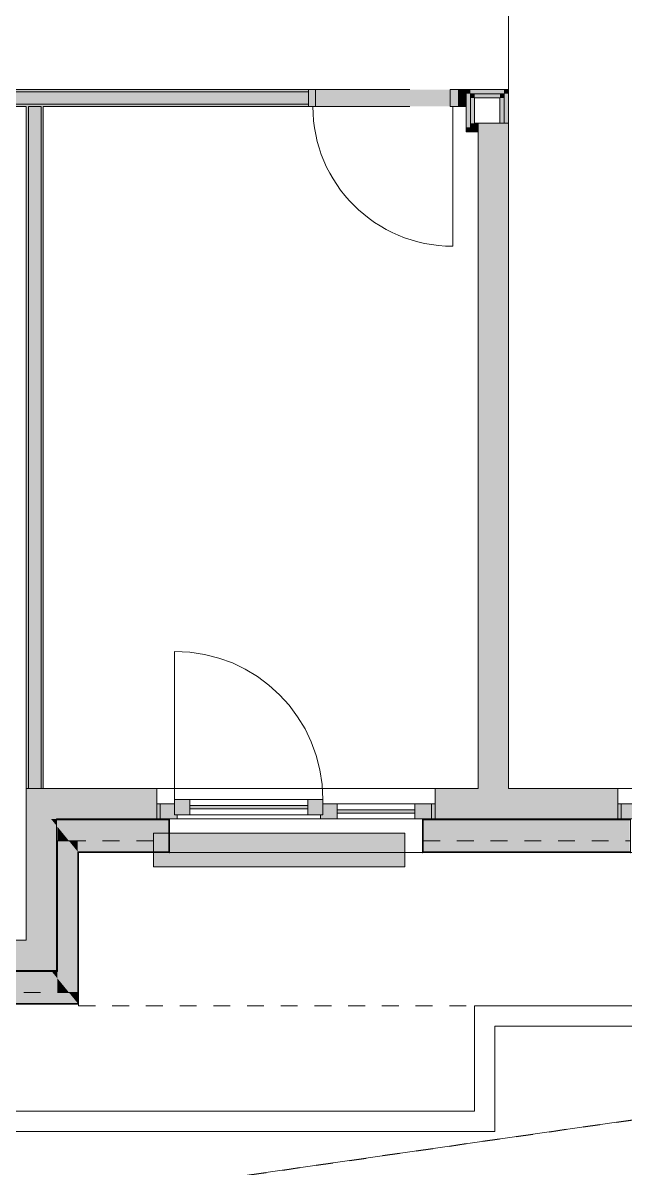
# Model space of a CAD drawing. Header units: metres. Extents: x -3 to 205, y -18 to 45.
# Drawn here: x 179.16 to 182.74, y 7.93 to 14.73 of the extents above; entities that cross this region are included whole.
import ezdxf

# ---------------------------------------------------------------- set-up
doc = ezdxf.new("R2010")
doc.units = ezdxf.units.M
doc.header["$MEASUREMENT"] = 0
doc.set_wipeout_variables(frame=1)
for name, pattern in [('Baufluchtlinie', [0.013, 0.008, -0.005]), ('Grenzlinie', [0.008, 0.003, -0.005]), ('Punkt 1_1', [0.075, 0.025, -0.05]), ('Wipeout_Contour', [1, 0, -1])]:
    doc.linetypes.add(name, pattern=pattern)
for name, color, linetype in [('110 Wand Aussen', 7, 'Continuous'), ('120 Wand Innen tragend', 7, 'Continuous'), ('130 Wand Innen', 7, 'Continuous'), ('170 Schachtwände', 7, 'Continuous'), ('450 Absturzsicherung', 7, 'Continuous'), ('815 Raumbegrenzung', 7, 'Continuous'), ('905 VP Beschriftung Übersicht.Übersicht', 7, 'Continuous'), ('Neubau_840 Baulinien', 7, 'Continuous')]:
    doc.layers.add(name, color=color, linetype=linetype)
doc.linetypes.add('Grenze Grundstück', pattern='A,0,[1,415_260415_PP_VA_1_4 1 St1.Shx,S=0.00031746,R=0,X=0,Y=0],-0.04,0', length=0.04)

# ---------------------------------------------------------------- blocks, each defined once
blk = doc.blocks.new('2-Flügelfenster 1+1 27[1]_1', base_point=(166.9792, 39.9833))
at = {"layer": '110 Wand Aussen', "linetype": 'Continuous', "lineweight": 0, "true_color": 0x000000}
for points in [[(177.2092, 9.1033), (177.2092, 9.1933), (177.1892, 9.1933), (177.1892, 9.1033)], [(178.8192, 9.1933), (178.8192, 9.1033), (178.8392, 9.1033), (178.8392, 9.1933)]]:
    blk.add_hatch(color=18, dxfattribs=at).paths.add_polyline_path(points)
at = {"layer": '110 Wand Aussen', "linetype": 'Continuous', "lineweight": 0, "true_color": 0xffffff}
for points in [[(177.2092, 9.1033), (177.3092, 9.1033), (177.3092, 9.1933), (177.2092, 9.1933)], [(177.8192, 9.1933), (177.7692, 9.1933), (177.7692, 9.1033), (177.8192, 9.1033)], [(177.8192, 9.1033), (177.8692, 9.1033), (177.8692, 9.1283), (177.8542, 9.1283), (177.8542, 9.1933), (177.8192, 9.1933)], [(177.9442, 9.1283), (177.9442, 9.2183), (177.8542, 9.2183), (177.8542, 9.1283)], [(178.6442, 9.1833), (177.9442, 9.1833), (177.9442, 9.1633), (178.6442, 9.1633)], [(178.7342, 9.1283), (178.7342, 9.2183), (178.6442, 9.2183), (178.6442, 9.1283)], [(178.8192, 9.1933), (178.7342, 9.1933), (178.7342, 9.1283), (178.7192, 9.1283), (178.7192, 9.1033), (178.8192, 9.1033)], [(177.3092, 9.1583), (177.3092, 9.1383), (177.7692, 9.1383), (177.7692, 9.1583)]]:
    blk.add_hatch(color=7, dxfattribs=at).paths.add_polyline_path(points)
at = {"layer": '110 Wand Aussen', "color": 8, "linetype": 'Baufluchtlinie', "lineweight": 0, "ltscale": 200}
blk.add_line((178.7342, 9.2183), (178.7342, 10.0983), dxfattribs=at)
at = {"layer": '110 Wand Aussen', "color": 7, "linetype": 'Continuous', "lineweight": 13}
for p, q in [((178.8392, 9.2833), (177.1892, 9.2833)), ((177.3092, 9.1933), (177.2092, 9.1933)), ((177.2092, 9.1933), (177.2092, 9.1033)), ((177.7692, 9.1933), (177.3092, 9.1933)), ((177.3092, 9.1033), (177.3092, 9.1933)), ((177.8192, 9.1933), (177.7692, 9.1933)), ((177.7692, 9.1933), (177.7692, 9.1033)), ((177.8542, 9.1933), (177.8192, 9.1933)), ((177.9442, 9.2183), (177.8542, 9.2183)), ((177.8542, 9.2183), (177.8542, 9.1283)), ((177.8542, 9.1283), (177.8542, 9.1933)), ((178.6442, 9.2183), (177.9442, 9.2183)), ((177.9442, 9.1283), (177.9442, 9.2183)), ((178.6442, 9.1833), (177.9442, 9.1833)), ((178.7342, 9.2183), (178.6442, 9.2183)), ((178.6442, 9.2183), (178.6442, 9.1283)), ((178.7342, 9.1283), (178.7342, 9.2183)), ((178.8192, 9.1933), (178.7342, 9.1933)), ((178.7342, 9.1933), (178.7342, 9.1283)), ((178.8192, 9.1033), (178.8192, 9.1933)), ((177.7692, 9.1583), (177.3092, 9.1583)), ((177.3092, 9.1383), (177.7692, 9.1383)), ((177.8692, 9.1283), (177.8542, 9.1283)), ((177.8542, 9.1283), (177.9442, 9.1283)), ((177.8692, 9.1033), (177.8692, 9.1283)), ((177.9442, 9.1633), (178.6442, 9.1633)), ((177.9442, 9.1283), (178.6442, 9.1283)), ((178.6442, 9.1283), (178.7342, 9.1283)), ((178.7342, 9.1283), (178.7192, 9.1283)), ((178.7192, 9.1283), (178.7192, 9.1033)), ((177.2592, 9.1033), (177.1892, 9.1033)), ((177.2592, 9.1033), (177.1892, 9.1033)), ((177.2092, 9.1033), (177.3092, 9.1033)), ((177.2592, 9.1033), (177.2642, 9.1033)), ((177.2592, 9.1033), (177.2642, 9.1033)), ((177.2642, 9.0983), (177.2642, 9.1033)), ((177.2642, 8.9733), (177.2642, 9.0983)), ((177.3092, 9.1033), (177.7692, 9.1033)), ((177.7692, 9.1033), (177.8192, 9.1033)), ((177.8192, 9.1033), (177.8692, 9.1033)), ((177.8692, 9.1033), (178.7192, 9.1033)), ((178.7192, 9.1033), (178.8192, 9.1033)), ((178.7692, 9.1033), (178.7642, 9.1033)), ((178.7692, 9.1033), (178.7642, 9.1033)), ((178.7642, 9.0983), (178.7642, 9.1033)), ((178.7642, 8.9733), (178.7642, 9.0983)), ((177.2642, 8.9083), (177.2642, 8.9733)), ((177.2642, 8.9033), (177.2642, 8.9083)), ((178.7642, 8.9083), (178.7642, 8.9733)), ((178.7642, 8.9033), (178.7642, 8.9083)), ((178.7642, 8.9033), (177.2642, 8.9033))]:
    blk.add_line(p, q, dxfattribs=at)
at = {"layer": '110 Wand Aussen', "color": 7, "linetype": 'Continuous', "lineweight": 18}
for p, q in [((177.1892, 9.1933), (177.1892, 9.2833)), ((178.8392, 9.1933), (178.8392, 9.2833)), ((177.1892, 9.1033), (177.1892, 9.1933)), ((177.1892, 9.1033), (177.1892, 9.1933)), ((178.8392, 9.1033), (178.8392, 9.1933)), ((178.8392, 9.1033), (178.8392, 9.1933)), ((178.8392, 9.1033), (178.7692, 9.1033)), ((178.8392, 9.1033), (178.7692, 9.1033))]:
    blk.add_line(p, q, dxfattribs=at)
at = {"layer": '110 Wand Aussen', "color": 7, "linetype": 'Continuous', "lineweight": 13, "flags": 128}
for points in [[(177.2092, 9.1033), (177.1892, 9.1033), (177.1892, 9.1933), (177.2092, 9.1933)], [(178.8192, 9.1933), (178.8392, 9.1933), (178.8392, 9.1033), (178.8192, 9.1033)]]:
    blk.add_lwpolyline(points, close=True, dxfattribs=at)
at = {"layer": '110 Wand Aussen', "color": 8, "linetype": 'Baufluchtlinie', "lineweight": 0, "ltscale": 200}
blk.add_arc((178.7342, 9.2183), 0.88, 90, 180, dxfattribs=at)
at = {"layer": '110 Wand Aussen', "color": 7, "linetype": 'Continuous', "lineweight": 13}
for p in [(177.1892, 9.2833), (178.8392, 9.2833), (177.2642, 8.9033), (178.7642, 8.9033)]:
    blk.add_point(p, dxfattribs=at)
blk = doc.blocks.new('Wand_13_1', base_point=(176.6442, 8.9733))
at = {"layer": '110 Wand Aussen', "linetype": 'Continuous', "lineweight": 0, "true_color": 0x000000}
for points in [[(176.3342, 9.1033), (176.4811, 9.1033), (176.3342, 9.2833)], [(176.3342, 9.2833), (176.4811, 9.1033), (176.5142, 9.1033), (176.5142, 9.2833)], [(176.5142, 9.2833), (176.5142, 9.1033), (177.1892, 9.1033), (177.1892, 9.1933), (177.1892, 9.2833)], [(179.1842, 9.2833), (178.8392, 9.2833), (178.8392, 9.1933), (178.8392, 9.1033), (179.1842, 9.1033)], [(179.1842, 9.2833), (179.3311, 9.1033), (179.3642, 9.1033), (179.3642, 9.2833)], [(179.3311, 9.1033), (179.1842, 9.2833), (179.1842, 9.1033)], [(176.5142, 9.0983), (177.2592, 9.0983), (177.2592, 9.1033), (176.5142, 9.1033)], [(176.5142, 9.0983), (176.5142, 9.0627), (176.5871, 8.9733), (177.2592, 8.9733), (177.2592, 9.0983)], [(176.5192, 8.9733), (176.5192, 9.0566), (176.5142, 9.0627), (176.5142, 8.9733)], [(176.5871, 8.9733), (176.5192, 9.0566), (176.5192, 8.9733)], [(177.2592, 8.9033), (177.2642, 8.9033), (177.2642, 9.1033), (177.2592, 9.1033)], [(178.7692, 8.9033), (178.7692, 9.1033), (178.7642, 9.1033), (178.7642, 8.9033)], [(178.7692, 9.0983), (179.3351, 9.0983), (179.3311, 9.1033), (178.7692, 9.1033)], [(178.7692, 8.9733), (179.3692, 8.9733), (179.3692, 9.0566), (179.3351, 9.0983), (178.7692, 9.0983)], [(179.3311, 9.1033), (179.3351, 9.0983), (179.3642, 9.0983), (179.3642, 9.1033)], [(179.3351, 9.0983), (179.3642, 9.0627), (179.3642, 9.0983)], [(179.3642, 9.1033), (179.3642, 9.0983), (179.3692, 9.0983), (179.3692, 9.1033)], [(179.3642, 9.0983), (179.3642, 9.0627), (179.3692, 9.0566), (179.3692, 9.0983)], [(179.3692, 9.0983), (179.3692, 9.0566), (179.4371, 8.9733), (179.4892, 8.9733), (179.4892, 9.0983)], [(179.3692, 8.9733), (179.4371, 8.9733), (179.3692, 9.0566)], [(176.6392, 8.9733), (176.6392, 8.9095), (176.6401, 8.9083), (177.2592, 8.9083), (177.2592, 8.9733)], [(176.6401, 8.9083), (176.6392, 8.9095), (176.6392, 8.9083)], [(176.6392, 8.9033), (176.6442, 8.9033), (176.6401, 8.9083), (176.6392, 8.9083)], [(176.6401, 8.9083), (176.6442, 8.9033), (176.6442, 8.9083)], [(176.6442, 8.9083), (176.6442, 8.9033), (177.2592, 8.9033), (177.2592, 8.9083)], [(179.4371, 8.9733), (178.7692, 8.9733), (178.7692, 8.9083), (179.4901, 8.9083)], [(178.7692, 8.9033), (179.4942, 8.9033), (179.4901, 8.9083), (178.7692, 8.9083)], [(179.4371, 8.9733), (179.4892, 8.9095), (179.4892, 8.9733)], [(179.4892, 8.9733), (179.4892, 8.9095), (179.4901, 8.9083), (179.4942, 8.9083), (179.4942, 8.9733)], [(179.4942, 8.9083), (179.4901, 8.9083), (179.4942, 8.9033)]]:
    blk.add_hatch(color=18, dxfattribs=at).paths.add_polyline_path(points)
at = {"layer": '110 Wand Aussen', "color": 7, "linetype": 'Continuous', "lineweight": 18}
for p, q in [((177.1892, 9.1933), (177.1892, 9.2833)), ((178.8392, 9.1933), (178.8392, 9.2833)), ((179.3642, 9.1033), (179.3642, 9.2833)), ((177.1892, 9.1033), (177.1892, 9.1933)), ((178.8392, 9.1033), (178.8392, 9.1933)), ((176.5142, 9.1033), (176.5142, 9.0983)), ((176.5142, 9.1033), (177.1892, 9.1033)), ((176.5142, 9.0983), (176.5142, 9.0627)), ((176.5142, 9.0627), (176.5142, 8.9733)), ((178.8392, 9.1033), (178.7692, 9.1033)), ((178.8392, 9.1033), (179.1842, 9.1033)), ((179.1842, 9.1033), (179.3311, 9.1033)), ((179.3311, 9.1033), (179.3642, 9.1033))]:
    blk.add_line(p, q, dxfattribs=at)
at = {"layer": '110 Wand Aussen', "color": 7, "linetype": 'Continuous', "lineweight": 13}
for p, q in [((176.5142, 9.0983), (177.2592, 9.0983)), ((177.2592, 9.1033), (177.1892, 9.1033)), ((177.2592, 9.1033), (177.2642, 9.1033)), ((177.2592, 8.9083), (177.2592, 9.1033)), ((177.2642, 9.0983), (177.2642, 9.1033)), ((177.2642, 8.9733), (177.2642, 9.0983)), ((178.7642, 9.0983), (178.7642, 9.1033)), ((178.7692, 9.1033), (178.7642, 9.1033)), ((178.7642, 8.9733), (178.7642, 9.0983)), ((178.7692, 8.9083), (178.7692, 9.1033)), ((178.7692, 9.0983), (179.3351, 9.0983)), ((179.3351, 9.0983), (179.3642, 9.0983)), ((179.3642, 9.0983), (179.3692, 9.0983)), ((179.3692, 9.0983), (179.3692, 9.1033)), ((179.4892, 8.9733), (179.4892, 9.0983)), ((176.6392, 8.9083), (176.6392, 8.9033)), ((176.6392, 8.9083), (176.6401, 8.9083)), ((176.6401, 8.9083), (177.2592, 8.9083)), ((177.2642, 8.9083), (177.2642, 8.9733)), ((177.2642, 8.9033), (177.2642, 8.9083)), ((178.7642, 8.9083), (178.7642, 8.9733)), ((178.7642, 8.9033), (178.7642, 8.9083)), ((178.7692, 8.9083), (179.4901, 8.9083)), ((179.4901, 8.9083), (179.4942, 8.9083)), ((177.2592, 8.9033), (177.2642, 8.9033)), ((178.7692, 8.9033), (178.7642, 8.9033))]:
    blk.add_line(p, q, dxfattribs=at)
at = {"layer": '110 Wand Aussen', "color": 7, "linetype": 'Baufluchtlinie', "lineweight": 0}
for p, q in [((176.5142, 8.9733), (176.5192, 8.9733)), ((176.5192, 8.9733), (176.5871, 8.9733)), ((176.5871, 8.9733), (177.2592, 8.9733)), ((178.7692, 8.9733), (179.3692, 8.9733)), ((179.3692, 8.9733), (179.4371, 8.9733)), ((179.4371, 8.9733), (179.4892, 8.9733)), ((179.4892, 8.9733), (179.4942, 8.9733))]:
    blk.add_line(p, q, dxfattribs=at)
at = {"layer": '110 Wand Aussen', "color": 7, "linetype": 'Continuous', "lineweight": 18, "flags": 128}
for points in [[(176.3342, 9.2833), (176.3342, 9.1033)], [(177.1892, 9.2833), (176.3342, 9.2833)], [(179.1842, 9.2833), (178.8392, 9.2833)]]:
    blk.add_lwpolyline(points, dxfattribs=at)
at = {"layer": '110 Wand Aussen', "color": 7, "linetype": 'Continuous', "lineweight": 13, "flags": 128}
for points in [[(179.4942, 8.9083), (179.4942, 8.9733)], [(179.4942, 8.9033), (179.4942, 8.9083)], [(176.6442, 8.9033), (177.2592, 8.9033)], [(178.7692, 8.9033), (179.4942, 8.9033)]]:
    blk.add_lwpolyline(points, dxfattribs=at)
at = {"layer": '110 Wand Aussen', "color": 7, "linetype": 'Continuous', "lineweight": 13}
blk.add_blockref('2-Flügelfenster 1+1 27[1]_1', (166.9792, 39.9833), dxfattribs=at)
blk = doc.blocks.new('2-Flügelfenster 1+1 27[2]_1', base_point=(166.9792, 39.9833))
at = {"layer": '110 Wand Aussen', "linetype": 'Continuous', "lineweight": 0, "true_color": 0x000000}
for points in [[(182.7142, 10.0033), (182.7142, 10.0933), (182.6942, 10.0933), (182.6942, 10.0033)], [(184.8242, 10.0933), (184.8242, 10.0033), (184.8442, 10.0033), (184.8442, 10.0933)]]:
    blk.add_hatch(color=18, dxfattribs=at).paths.add_polyline_path(points)
at = {"layer": '110 Wand Aussen', "linetype": 'Continuous', "lineweight": 0, "true_color": 0xffffff}
for points in [[(182.7142, 10.0033), (182.8142, 10.0033), (182.8142, 10.0933), (182.7142, 10.0933)], [(183.8242, 10.0933), (183.7742, 10.0933), (183.7742, 10.0033), (183.8242, 10.0033)], [(183.8242, 10.0033), (183.8742, 10.0033), (183.8742, 10.0283), (183.8592, 10.0283), (183.8592, 10.0933), (183.8242, 10.0933)], [(183.9492, 10.0283), (183.9492, 10.1183), (183.8592, 10.1183), (183.8592, 10.0283)], [(184.6492, 10.0833), (183.9492, 10.0833), (183.9492, 10.0633), (184.6492, 10.0633)], [(184.7392, 10.0283), (184.7392, 10.1183), (184.6492, 10.1183), (184.6492, 10.0283)], [(184.8242, 10.0933), (184.7392, 10.0933), (184.7392, 10.0283), (184.7242, 10.0283), (184.7242, 10.0033), (184.8242, 10.0033)], [(182.8142, 10.0583), (182.8142, 10.0383), (183.7742, 10.0383), (183.7742, 10.0583)]]:
    blk.add_hatch(color=7, dxfattribs=at).paths.add_polyline_path(points)
at = {"layer": '110 Wand Aussen', "color": 8, "linetype": 'Continuous', "lineweight": 0}
blk.add_line((184.7392, 10.1183), (184.7392, 10.9983), dxfattribs=at)
at = {"layer": '110 Wand Aussen', "color": 7, "linetype": 'Continuous', "lineweight": 13}
for p, q in [((184.8442, 10.1833), (182.6942, 10.1833)), ((182.8142, 10.0933), (182.7142, 10.0933)), ((182.7142, 10.0933), (182.7142, 10.0033)), ((183.7742, 10.0933), (182.8142, 10.0933)), ((182.8142, 10.0033), (182.8142, 10.0933)), ((183.8242, 10.0933), (183.7742, 10.0933)), ((183.7742, 10.0933), (183.7742, 10.0033)), ((183.8592, 10.0933), (183.8242, 10.0933)), ((183.9492, 10.1183), (183.8592, 10.1183)), ((183.8592, 10.1183), (183.8592, 10.0283)), ((183.8592, 10.0283), (183.8592, 10.0933)), ((184.6492, 10.1183), (183.9492, 10.1183)), ((183.9492, 10.0283), (183.9492, 10.1183)), ((184.6492, 10.0833), (183.9492, 10.0833)), ((183.9492, 10.0633), (184.6492, 10.0633)), ((184.7392, 10.1183), (184.6492, 10.1183)), ((184.6492, 10.1183), (184.6492, 10.0283)), ((184.7392, 10.0283), (184.7392, 10.1183)), ((184.8242, 10.0933), (184.7392, 10.0933)), ((184.7392, 10.0933), (184.7392, 10.0283)), ((184.8242, 10.0033), (184.8242, 10.0933)), ((182.7642, 10.0033), (182.6942, 10.0033)), ((182.7642, 10.0033), (182.6942, 10.0033)), ((182.7142, 10.0033), (182.8142, 10.0033)), ((182.7642, 10.0033), (182.7692, 10.0033)), ((182.7642, 10.0033), (182.7692, 10.0033)), ((182.7692, 9.9983), (182.7692, 10.0033)), ((182.7692, 9.8733), (182.7692, 9.9983)), ((183.7742, 10.0583), (182.8142, 10.0583)), ((182.8142, 10.0383), (183.7742, 10.0383)), ((182.8142, 10.0033), (183.7742, 10.0033)), ((183.7742, 10.0033), (183.8242, 10.0033)), ((183.8242, 10.0033), (183.8742, 10.0033)), ((183.8742, 10.0283), (183.8592, 10.0283)), ((183.8592, 10.0283), (183.9492, 10.0283)), ((183.8742, 10.0033), (183.8742, 10.0283)), ((183.8742, 10.0033), (184.7242, 10.0033)), ((183.9492, 10.0283), (184.6492, 10.0283)), ((184.6492, 10.0283), (184.7392, 10.0283)), ((184.7392, 10.0283), (184.7242, 10.0283)), ((184.7242, 10.0283), (184.7242, 10.0033)), ((184.7242, 10.0033), (184.8242, 10.0033)), ((184.7742, 10.0033), (184.7692, 10.0033)), ((184.7742, 10.0033), (184.7692, 10.0033)), ((184.7692, 9.9983), (184.7692, 10.0033)), ((184.7692, 9.8733), (184.7692, 9.9983)), ((182.7692, 9.8083), (182.7692, 9.8733)), ((184.7692, 9.8083), (184.7692, 9.8733)), ((182.7692, 9.8033), (182.7692, 9.8083)), ((184.7692, 9.8033), (182.7692, 9.8033)), ((184.7692, 9.8033), (184.7692, 9.8083))]:
    blk.add_line(p, q, dxfattribs=at)
at = {"layer": '110 Wand Aussen', "color": 7, "linetype": 'Continuous', "lineweight": 18}
for p, q in [((182.6942, 10.0933), (182.6942, 10.1833)), ((184.8442, 10.0933), (184.8442, 10.1833)), ((182.6942, 10.0033), (182.6942, 10.0933)), ((182.6942, 10.0033), (182.6942, 10.0933)), ((184.8442, 10.0033), (184.8442, 10.0933)), ((184.8442, 10.0033), (184.8442, 10.0933)), ((184.8442, 10.0033), (184.7742, 10.0033)), ((184.8442, 10.0033), (184.7742, 10.0033))]:
    blk.add_line(p, q, dxfattribs=at)
at = {"layer": '110 Wand Aussen', "color": 7, "linetype": 'Continuous', "lineweight": 13, "flags": 128}
for points in [[(182.7142, 10.0033), (182.6942, 10.0033), (182.6942, 10.0933), (182.7142, 10.0933)], [(184.8242, 10.0933), (184.8442, 10.0933), (184.8442, 10.0033), (184.8242, 10.0033)]]:
    blk.add_lwpolyline(points, close=True, dxfattribs=at)
at = {"layer": '110 Wand Aussen', "color": 8, "linetype": 'Continuous', "lineweight": 0}
blk.add_arc((184.7392, 10.1183), 0.88, 90, 180, dxfattribs=at)
at = {"layer": '110 Wand Aussen', "color": 7, "linetype": 'Continuous', "lineweight": 13}
for p in [(182.6942, 10.1833), (184.8442, 10.1833), (182.7692, 9.8033), (184.7692, 9.8033)]:
    blk.add_point(p, dxfattribs=at)
blk = doc.blocks.new('2-Flügelfenster 1+1 27[3]_1', base_point=(166.9792, 39.9833))
at = {"layer": '110 Wand Aussen', "linetype": 'Continuous', "lineweight": 0, "true_color": 0x000000}
for points in [[(179.9792, 10.0933), (179.9592, 10.0933), (179.9592, 10.0033), (179.9792, 10.0033)], [(181.5892, 10.0033), (181.6092, 10.0033), (181.6092, 10.0933), (181.5892, 10.0933)]]:
    blk.add_hatch(color=18, dxfattribs=at).paths.add_polyline_path(points)
at = {"layer": '110 Wand Aussen', "linetype": 'Continuous', "lineweight": 0, "true_color": 0xffffff}
for points in [[(179.9792, 10.0933), (179.9792, 10.0033), (180.0792, 10.0033), (180.0792, 10.0283), (180.0642, 10.0283), (180.0642, 10.0933)], [(180.0642, 10.0283), (180.1542, 10.0283), (180.1542, 10.1183), (180.0642, 10.1183)], [(180.1542, 10.0833), (180.1542, 10.0633), (180.8542, 10.0633), (180.8542, 10.0833)], [(180.8542, 10.0283), (180.9442, 10.0283), (180.9442, 10.1183), (180.8542, 10.1183)], [(180.9792, 10.0033), (180.9792, 10.0933), (180.9442, 10.0933), (180.9442, 10.0283), (180.9292, 10.0283), (180.9292, 10.0033)], [(180.9792, 10.0933), (180.9792, 10.0033), (181.0292, 10.0033), (181.0292, 10.0933)], [(181.5892, 10.0033), (181.5892, 10.0933), (181.4892, 10.0933), (181.4892, 10.0033)], [(181.4892, 10.0583), (181.0292, 10.0583), (181.0292, 10.0383), (181.4892, 10.0383)]]:
    blk.add_hatch(color=7, dxfattribs=at).paths.add_polyline_path(points)
at = {"layer": '110 Wand Aussen', "color": 8, "linetype": 'Baufluchtlinie', "lineweight": 0, "ltscale": 200}
blk.add_line((180.0642, 10.1183), (180.0642, 10.9983), dxfattribs=at)
at = {"layer": '110 Wand Aussen', "color": 7, "linetype": 'Continuous', "lineweight": 13}
for p, q in [((179.9592, 10.1833), (181.6092, 10.1833)), ((179.9792, 10.0933), (180.0642, 10.0933)), ((179.9792, 10.0033), (179.9792, 10.0933)), ((180.0642, 10.0283), (180.0642, 10.1183)), ((180.0642, 10.1183), (180.1542, 10.1183)), ((180.0642, 10.0933), (180.0642, 10.0283)), ((180.1542, 10.1183), (180.8542, 10.1183)), ((180.1542, 10.1183), (180.1542, 10.0283)), ((180.1542, 10.0833), (180.8542, 10.0833)), ((180.8542, 10.0633), (180.1542, 10.0633)), ((180.8542, 10.0283), (180.8542, 10.1183)), ((180.8542, 10.1183), (180.9442, 10.1183)), ((180.9442, 10.1183), (180.9442, 10.0283)), ((180.9442, 10.0283), (180.9442, 10.0933)), ((180.9442, 10.0933), (180.9792, 10.0933)), ((180.9792, 10.0933), (181.0292, 10.0933)), ((181.0292, 10.0933), (181.4892, 10.0933)), ((181.0292, 10.0933), (181.0292, 10.0033)), ((181.4892, 10.0033), (181.4892, 10.0933)), ((181.4892, 10.0933), (181.5892, 10.0933)), ((181.5892, 10.0933), (181.5892, 10.0033)), ((180.0792, 10.0033), (179.9792, 10.0033)), ((180.0292, 10.0033), (180.0342, 10.0033)), ((180.0292, 10.0033), (180.0342, 10.0033)), ((180.0342, 9.9983), (180.0342, 10.0033)), ((180.0342, 9.8733), (180.0342, 9.9983)), ((180.0642, 10.0283), (180.0792, 10.0283)), ((180.1542, 10.0283), (180.0642, 10.0283)), ((180.0792, 10.0283), (180.0792, 10.0033)), ((180.9292, 10.0033), (180.0792, 10.0033)), ((180.8542, 10.0283), (180.1542, 10.0283)), ((180.9442, 10.0283), (180.8542, 10.0283)), ((180.9292, 10.0033), (180.9292, 10.0283)), ((180.9292, 10.0283), (180.9442, 10.0283)), ((180.9792, 10.0033), (180.9292, 10.0033)), ((181.0292, 10.0033), (180.9792, 10.0033)), ((181.0292, 10.0583), (181.4892, 10.0583)), ((181.4892, 10.0383), (181.0292, 10.0383)), ((181.4892, 10.0033), (181.0292, 10.0033)), ((181.5892, 10.0033), (181.4892, 10.0033)), ((181.5392, 10.0033), (181.5342, 10.0033)), ((181.5392, 10.0033), (181.5342, 10.0033)), ((181.5342, 9.9983), (181.5342, 10.0033)), ((181.5342, 9.8733), (181.5342, 9.9983)), ((181.5392, 10.0033), (181.6092, 10.0033)), ((181.5392, 10.0033), (181.6092, 10.0033)), ((180.0342, 9.8083), (180.0342, 9.8733)), ((181.5342, 9.8083), (181.5342, 9.8733)), ((180.0342, 9.8033), (180.0342, 9.8083)), ((180.0342, 9.8033), (181.5342, 9.8033)), ((181.5342, 9.8033), (181.5342, 9.8083))]:
    blk.add_line(p, q, dxfattribs=at)
at = {"layer": '110 Wand Aussen', "color": 7, "linetype": 'Continuous', "lineweight": 18}
for p, q in [((179.9592, 10.0933), (179.9592, 10.1833)), ((181.6092, 10.0933), (181.6092, 10.1833)), ((179.9592, 10.0033), (179.9592, 10.0933)), ((179.9592, 10.0033), (179.9592, 10.0933)), ((181.6092, 10.0033), (181.6092, 10.0933)), ((181.6092, 10.0033), (181.6092, 10.0933)), ((179.9592, 10.0033), (180.0292, 10.0033)), ((179.9592, 10.0033), (180.0292, 10.0033))]:
    blk.add_line(p, q, dxfattribs=at)
at = {"layer": '110 Wand Aussen', "color": 7, "linetype": 'Continuous', "lineweight": 13, "flags": 128}
for points in [[(179.9792, 10.0933), (179.9592, 10.0933), (179.9592, 10.0033), (179.9792, 10.0033)], [(181.5892, 10.0033), (181.6092, 10.0033), (181.6092, 10.0933), (181.5892, 10.0933)]]:
    blk.add_lwpolyline(points, close=True, dxfattribs=at)
at = {"layer": '110 Wand Aussen', "color": 8, "linetype": 'Baufluchtlinie', "lineweight": 0, "ltscale": 200}
blk.add_arc((180.0642, 10.1183), 0.88, 0, 90, dxfattribs=at)
at = {"layer": '110 Wand Aussen', "color": 7, "linetype": 'Continuous', "lineweight": 13}
for p in [(179.9592, 10.1833), (181.6092, 10.1833), (180.0342, 9.8033), (181.5342, 9.8033)]:
    blk.add_point(p, dxfattribs=at)
blk = doc.blocks.new('Wand_15_1', base_point=(179.4942, 9.8733))
at = {"layer": '110 Wand Aussen', "linetype": 'Continuous', "lineweight": 0, "true_color": 0x000000}
for points in [[(179.1842, 10.0033), (179.3311, 10.0033), (179.1842, 10.1833)], [(179.1842, 10.1833), (179.3311, 10.0033), (179.3642, 10.0033), (179.3642, 10.1833)], [(179.9592, 10.1833), (179.3642, 10.1833), (179.3642, 10.0033), (179.9592, 10.0033), (179.9592, 10.0933)], [(182.6942, 10.1833), (181.6092, 10.1833), (181.6092, 10.0933), (181.6092, 10.0033), (182.6942, 10.0033), (182.6942, 10.0933)], [(179.3642, 9.9983), (180.0292, 9.9983), (180.0292, 10.0033), (179.3642, 10.0033)], [(179.3642, 9.9983), (179.3642, 9.9627), (179.4371, 9.8733), (180.0292, 9.8733), (180.0292, 9.9983)], [(180.0292, 9.8033), (180.0342, 9.8033), (180.0342, 10.0033), (180.0292, 10.0033)], [(181.5392, 9.8033), (181.5392, 10.0033), (181.5342, 10.0033), (181.5342, 9.8033)], [(181.5392, 9.9983), (182.7642, 9.9983), (182.7642, 10.0033), (181.5392, 10.0033)], [(182.7642, 9.9983), (181.5392, 9.9983), (181.5392, 9.8733), (182.7642, 9.8733)], [(179.3692, 9.8733), (179.3692, 9.9566), (179.3642, 9.9627), (179.3642, 9.8733)], [(179.4371, 9.8733), (179.3692, 9.9566), (179.3692, 9.8733)], [(179.4892, 9.8733), (179.4892, 9.8095), (179.4901, 9.8083), (180.0292, 9.8083), (180.0292, 9.8733)], [(182.7642, 9.8733), (181.5392, 9.8733), (181.5392, 9.8083), (182.7642, 9.8083)], [(179.4901, 9.8083), (179.4892, 9.8095), (179.4892, 9.8083)], [(179.4892, 9.8033), (179.4942, 9.8033), (179.4901, 9.8083), (179.4892, 9.8083)], [(179.4901, 9.8083), (179.4942, 9.8033), (179.4942, 9.8083)], [(179.4942, 9.8033), (180.0292, 9.8033), (180.0292, 9.8083), (179.4942, 9.8083)], [(181.5392, 9.8033), (182.7642, 9.8033), (182.7642, 9.8083), (181.5392, 9.8083)]]:
    blk.add_hatch(color=18, dxfattribs=at).paths.add_polyline_path(points)
at = {"layer": '110 Wand Aussen', "color": 7, "linetype": 'Continuous', "lineweight": 18}
for p, q in [((179.9592, 10.0933), (179.9592, 10.1833)), ((181.6092, 10.0933), (181.6092, 10.1833)), ((182.6942, 10.0933), (182.6942, 10.1833)), ((179.9592, 10.0033), (179.9592, 10.0933)), ((181.6092, 10.0033), (181.6092, 10.0933)), ((182.6942, 10.0033), (182.6942, 10.0933)), ((179.3642, 10.0033), (179.3642, 9.9983)), ((179.3642, 10.0033), (179.9592, 10.0033)), ((179.3642, 9.9983), (179.3642, 9.9627)), ((179.9592, 10.0033), (180.0292, 10.0033)), ((181.6092, 10.0033), (182.6942, 10.0033)), ((179.3642, 9.9627), (179.3642, 9.8733))]:
    blk.add_line(p, q, dxfattribs=at)
at = {"layer": '110 Wand Aussen', "color": 7, "linetype": 'Continuous', "lineweight": 13}
for p, q in [((179.3642, 9.9983), (180.0292, 9.9983)), ((180.0292, 10.0033), (180.0342, 10.0033)), ((180.0292, 9.8083), (180.0292, 10.0033)), ((180.0342, 9.9983), (180.0342, 10.0033)), ((180.0342, 9.8733), (180.0342, 9.9983)), ((181.5342, 9.9983), (181.5342, 10.0033)), ((181.5392, 10.0033), (181.5342, 10.0033)), ((181.5342, 9.8733), (181.5342, 9.9983)), ((181.5392, 10.0033), (181.6092, 10.0033)), ((181.5392, 9.8083), (181.5392, 10.0033)), ((181.5392, 9.9983), (182.7642, 9.9983)), ((182.7642, 10.0033), (182.6942, 10.0033)), ((180.0342, 9.8083), (180.0342, 9.8733)), ((181.5342, 9.8083), (181.5342, 9.8733)), ((179.4892, 9.8083), (179.4892, 9.8033)), ((179.4892, 9.8083), (179.4901, 9.8083)), ((179.4901, 9.8083), (180.0292, 9.8083)), ((180.0292, 9.8033), (180.0342, 9.8033)), ((180.0342, 9.8033), (180.0342, 9.8083)), ((181.5342, 9.8033), (181.5342, 9.8083)), ((181.5392, 9.8033), (181.5342, 9.8033)), ((181.5392, 9.8083), (182.7642, 9.8083))]:
    blk.add_line(p, q, dxfattribs=at)
at = {"layer": '110 Wand Aussen', "color": 7, "linetype": 'Baufluchtlinie', "lineweight": 0}
for p, q in [((179.3642, 9.8733), (179.3692, 9.8733)), ((179.3692, 9.8733), (179.4371, 9.8733)), ((179.4371, 9.8733), (180.0292, 9.8733)), ((181.5392, 9.8733), (182.7642, 9.8733))]:
    blk.add_line(p, q, dxfattribs=at)
at = {"layer": '110 Wand Aussen', "color": 7, "linetype": 'Continuous', "lineweight": 18, "flags": 128}
for points in [[(179.1842, 10.1833), (179.1842, 10.0033)], [(179.9592, 10.1833), (179.1842, 10.1833)], [(181.8642, 10.1833), (181.6092, 10.1833)], [(182.6942, 10.1833), (182.0442, 10.1833)]]:
    blk.add_lwpolyline(points, dxfattribs=at)
at = {"layer": '110 Wand Aussen', "color": 7, "linetype": 'Continuous', "lineweight": 13, "flags": 128}
for points in [[(179.4942, 9.8033), (180.0292, 9.8033)], [(181.5392, 9.8033), (182.7642, 9.8033)]]:
    blk.add_lwpolyline(points, dxfattribs=at)
at = {"layer": '110 Wand Aussen', "color": 7, "linetype": 'Continuous', "lineweight": 13}
for name in ['2-Flügelfenster 1+1 27[3]_1', '2-Flügelfenster 1+1 27[2]_1']:
    blk.add_blockref(name, (166.9792, 39.9833), dxfattribs=at)
blk = doc.blocks.new('Wand_16_1', base_point=(179.4942, 9.8733))
at = {"layer": '110 Wand Aussen', "linetype": 'Continuous', "lineweight": 0, "true_color": 0x000000}
for points in [[(179.1842, 10.0033), (179.1842, 9.2833), (179.3642, 9.2833), (179.3642, 9.9627), (179.3311, 10.0033)], [(179.3642, 10.0033), (179.3311, 10.0033), (179.3351, 9.9983), (179.3642, 9.9983)], [(179.3642, 9.9983), (179.3351, 9.9983), (179.3642, 9.9627)], [(179.3642, 9.8733), (179.3642, 9.1033), (179.3692, 9.1033), (179.3692, 9.8733)], [(179.3692, 9.8733), (179.3692, 9.8083), (179.4892, 9.8083), (179.4892, 9.8095), (179.4371, 9.8733)], [(179.4892, 9.8733), (179.4371, 9.8733), (179.4892, 9.8095)], [(179.3692, 9.8083), (179.3692, 9.0983), (179.4892, 9.0983), (179.4892, 9.8083)], [(179.4892, 9.8033), (179.4892, 8.9733), (179.4942, 8.9733), (179.4942, 9.8033)]]:
    blk.add_hatch(color=18, dxfattribs=at).paths.add_polyline_path(points)
at = {"layer": '110 Wand Aussen', "color": 7, "linetype": 'Continuous', "lineweight": 18}
for p, q in [((179.3642, 10.0033), (179.3642, 9.9983)), ((179.3642, 9.9983), (179.3642, 9.9627)), ((179.3642, 9.9627), (179.3642, 9.8733)), ((179.3642, 9.2833), (179.3642, 9.8733)), ((179.3642, 9.1033), (179.3642, 9.2833))]:
    blk.add_line(p, q, dxfattribs=at)
at = {"layer": '110 Wand Aussen', "color": 7, "linetype": 'Baufluchtlinie', "lineweight": 0}
for p, q in [((179.3642, 9.8733), (179.3692, 9.8733)), ((179.3692, 9.8733), (179.4371, 9.8733)), ((179.4892, 8.9733), (179.4942, 8.9733))]:
    blk.add_line(p, q, dxfattribs=at)
at = {"layer": '110 Wand Aussen', "color": 7, "linetype": 'Continuous', "lineweight": 13}
for p, q in [((179.3692, 9.1033), (179.3692, 9.8733)), ((179.4892, 9.8083), (179.4892, 9.8033)), ((179.4892, 9.0983), (179.4892, 9.8033)), ((179.3692, 9.0983), (179.3692, 9.1033)), ((179.4892, 8.9733), (179.4892, 9.0983))]:
    blk.add_line(p, q, dxfattribs=at)
at = {"layer": '110 Wand Aussen', "color": 7, "linetype": 'Continuous', "lineweight": 18, "flags": 128}
blk.add_lwpolyline([(179.1842, 10.0033), (179.1842, 9.2833)], dxfattribs=at)
at = {"layer": '110 Wand Aussen', "color": 7, "linetype": 'Continuous', "lineweight": 13, "flags": 128}
blk.add_lwpolyline([(179.4942, 8.9733), (179.4942, 9.8033)], dxfattribs=at)
blk = doc.blocks.new('Wand_77_1', base_point=(179.2842, 10.1833))
at = {"layer": '130 Wand Innen', "linetype": 'Continuous', "lineweight": 0, "true_color": 0x000000}
for points in [[(179.1842, 14.2333), (179.1842, 10.1833), (179.1967, 10.1833), (179.1967, 14.2333)], [(179.2717, 10.1833), (179.2717, 14.2333), (179.1967, 14.2333), (179.1967, 10.1833)], [(179.2842, 10.1833), (179.2842, 14.2333), (179.2717, 14.2333), (179.2717, 10.1833)]]:
    blk.add_hatch(color=18, dxfattribs=at).paths.add_polyline_path(points)
at = {"layer": '130 Wand Innen', "color": 7, "linetype": 'Continuous', "lineweight": 18}
for p, q in [((179.1967, 14.2333), (179.1967, 10.1833)), ((179.2717, 10.1833), (179.2717, 14.2333))]:
    blk.add_line(p, q, dxfattribs=at)
at = {"layer": '130 Wand Innen', "color": 7, "linetype": 'Continuous', "lineweight": 18, "flags": 128}
for points in [[(179.1842, 14.2333), (179.1842, 10.1833)], [(179.2717, 14.2333), (179.1967, 14.2333)], [(179.2842, 10.1833), (179.2842, 14.2333)], [(179.1842, 10.1833), (179.2842, 10.1833)]]:
    blk.add_lwpolyline(points, dxfattribs=at)
blk = doc.blocks.new('Wand_78_1', base_point=(182.0442, 9.8733))
at = {"layer": '120 Wand Innen tragend', "linetype": 'Continuous', "lineweight": 0, "true_color": 0x000000}
blk.add_hatch(color=18, dxfattribs=at).paths.add_polyline_path([(182.0442, 10.1833), (182.0442, 14.1333), (181.8642, 14.1333), (181.8642, 10.1833)])
at = {"layer": '120 Wand Innen tragend', "color": 7, "linetype": 'Continuous', "lineweight": 18, "flags": 128}
for points in [[(182.0442, 14.1333), (181.8642, 14.1333)], [(181.8642, 14.1333), (181.8642, 10.1833)], [(182.0442, 10.1833), (182.0442, 14.1333)]]:
    blk.add_lwpolyline(points, dxfattribs=at)
blk = doc.blocks.new('Metall Zargentür Typ3 27[23]_1', base_point=(166.9792, 39.9833))
at = {"layer": '130 Wand Innen', "linetype": 'Continuous', "lineweight": 0, "true_color": 0xffffff}
for points in [[(180.8592, 14.3333), (180.8592, 14.2333), (180.8992, 14.2333), (180.8992, 14.3333)], [(181.7492, 14.2333), (181.7492, 14.3333), (181.6992, 14.3333), (181.6992, 14.2333)]]:
    blk.add_hatch(color=7, dxfattribs=at).paths.add_polyline_path(points)
at = {"layer": '130 Wand Innen', "color": 7, "linetype": 'Grenzlinie', "lineweight": 13, "ltscale": 200}
for p, q in [((180.8592, 14.3333), (181.7492, 14.3333)), ((180.8592, 14.2333), (181.7492, 14.2333))]:
    blk.add_line(p, q, dxfattribs=at)
at = {"layer": '130 Wand Innen', "color": 7, "linetype": 'Continuous', "lineweight": 13}
for p, q in [((180.8592, 14.3333), (180.8992, 14.3333)), ((180.8592, 14.2333), (180.8592, 14.3333)), ((180.8992, 14.3333), (180.8992, 14.2333)), ((181.6992, 14.2333), (181.6992, 14.3333)), ((181.6992, 14.3333), (181.7492, 14.3333)), ((181.7492, 14.3333), (181.7492, 14.2333)), ((180.8992, 14.2333), (180.8592, 14.2333)), ((181.7492, 14.2333), (181.6992, 14.2333))]:
    blk.add_line(p, q, dxfattribs=at)
at = {"layer": '130 Wand Innen', "color": 7, "linetype": 'Continuous', "lineweight": 18}
for p, q in [((180.8592, 14.3208), (180.8592, 14.3333)), ((180.8592, 14.3208), (180.8592, 14.3333)), ((180.8592, 14.2458), (180.8592, 14.3208)), ((180.8592, 14.2458), (180.8592, 14.3208)), ((181.7492, 14.3208), (181.7492, 14.3333)), ((181.7492, 14.3208), (181.7492, 14.3333)), ((181.7492, 14.2458), (181.7492, 14.3208)), ((181.7492, 14.2458), (181.7492, 14.3208)), ((180.8592, 14.2333), (180.8592, 14.2458)), ((180.8592, 14.2333), (180.8592, 14.2458)), ((181.7492, 14.2333), (181.7492, 14.2458)), ((181.7492, 14.2333), (181.7492, 14.2458))]:
    blk.add_line(p, q, dxfattribs=at)
at = {"layer": '130 Wand Innen', "color": 8, "linetype": 'Continuous', "lineweight": 0}
blk.add_line((181.7142, 14.2333), (181.7142, 13.4033), dxfattribs=at)
blk.add_arc((181.7142, 14.2333), 0.83, 180, 270, dxfattribs=at)
blk = doc.blocks.new('Wand_82_1', base_point=(178.1042, 14.2333))
at = {"layer": '130 Wand Innen', "linetype": 'Continuous', "lineweight": 0, "true_color": 0x000000}
for points in [[(179.0592, 14.3208), (180.8592, 14.3208), (180.8592, 14.3333), (179.0592, 14.3333)], [(179.0592, 14.2458), (180.8592, 14.2458), (180.8592, 14.3208), (179.0592, 14.3208)], [(181.7492, 14.3333), (181.7492, 14.3208), (181.7942, 14.3208), (181.7942, 14.3333)], [(181.7492, 14.2458), (181.7942, 14.2458), (181.7942, 14.3208), (181.7492, 14.3208)], [(179.0592, 14.2458), (179.0592, 14.2333), (180.8592, 14.2333), (180.8592, 14.2458)], [(181.7492, 14.2458), (181.7492, 14.2333), (181.7942, 14.2333), (181.7942, 14.2458)]]:
    blk.add_hatch(color=18, dxfattribs=at).paths.add_polyline_path(points)
at = {"layer": '130 Wand Innen', "linetype": 'Continuous', "lineweight": 13, "true_color": 0xe8e2dc}
blk.add_hatch(color=254, dxfattribs=at).paths.add_polyline_path([(181.7492, 14.2333), (181.7492, 14.3333), (180.8592, 14.3333), (180.8592, 14.2333)])
at = {"layer": '130 Wand Innen', "color": 7, "linetype": 'Continuous', "lineweight": 18}
for p, q in [((180.8592, 14.3208), (179.0592, 14.3208)), ((180.8592, 14.3208), (180.8592, 14.3333)), ((180.8592, 14.2458), (180.8592, 14.3208)), ((181.7492, 14.3208), (181.7492, 14.3333)), ((181.7942, 14.3208), (181.7492, 14.3208)), ((181.7492, 14.2458), (181.7492, 14.3208)), ((179.0592, 14.2458), (180.8592, 14.2458)), ((180.8592, 14.2333), (180.8592, 14.2458)), ((181.7492, 14.2458), (181.7942, 14.2458)), ((181.7492, 14.2333), (181.7492, 14.2458))]:
    blk.add_line(p, q, dxfattribs=at)
at = {"layer": '130 Wand Innen', "color": 7, "linetype": 'Continuous', "lineweight": 18, "flags": 128}
for points in [[(180.8592, 14.3333), (179.0592, 14.3333)], [(181.7942, 14.3333), (181.7492, 14.3333)], [(181.7942, 14.2333), (181.7942, 14.3333)], [(179.0592, 14.2333), (179.1842, 14.2333)], [(179.1967, 14.2333), (179.2717, 14.2333)], [(179.2842, 14.2333), (180.8592, 14.2333)], [(181.7492, 14.2333), (181.7942, 14.2333)]]:
    blk.add_lwpolyline(points, dxfattribs=at)
at = {"layer": '130 Wand Innen', "color": 7, "linetype": 'Continuous', "lineweight": 13}
blk.add_blockref('Metall Zargentür Typ3 27[23]_1', (166.9792, 39.9833), dxfattribs=at)
blk = doc.blocks.new('Wand_94_1', base_point=(176.6442, 8.1483))
at = {"color": 254, "linetype": 'Wipeout_Contour', "lineweight": 0, "ltscale": 545.855517}
blk.add_wipeout([(181.8442, 8.2683), (181.9642, 8.1483), (181.9642, 8.2683)], dxfattribs=at).dxf.layer = '450 Absturzsicherung'
at = {"color": 254, "linetype": 'Wipeout_Contour', "lineweight": 0, "ltscale": 717.729928}
blk.add_wipeout([(181.8442, 8.2683), (176.6442, 8.2683), (176.6442, 8.1483), (181.8442, 8.1483)], dxfattribs=at).dxf.layer = '450 Absturzsicherung'
at = {"color": 254, "linetype": 'Wipeout_Contour', "lineweight": 0, "ltscale": 546.684134}
blk.add_wipeout([(181.8442, 8.1483), (181.9642, 8.1483), (181.8442, 8.2683)], dxfattribs=at).dxf.layer = '450 Absturzsicherung'
at = {"layer": '450 Absturzsicherung', "color": 7, "linetype": 'Continuous', "lineweight": 18, "flags": 128}
for points in [[(181.8442, 8.2683), (176.6442, 8.2683)], [(181.9642, 8.1483), (181.9642, 8.2683)], [(176.6442, 8.1483), (181.9642, 8.1483)]]:
    blk.add_lwpolyline(points, dxfattribs=at)
blk = doc.blocks.new('Wand_95_1', base_point=(181.9642, 8.1483))
at = {"color": 254, "linetype": 'Wipeout_Contour', "lineweight": 0, "ltscale": 545.945232}
blk.add_wipeout([(181.8442, 8.8933), (181.9642, 8.7733), (181.9642, 8.8933)], dxfattribs=at).dxf.layer = '450 Absturzsicherung'
at = {"color": 254, "linetype": 'Wipeout_Contour', "lineweight": 0, "ltscale": 728.418024}
blk.add_wipeout([(181.8442, 8.7733), (181.8442, 8.2683), (181.9642, 8.2683), (181.9642, 8.7733)], dxfattribs=at).dxf.layer = '450 Absturzsicherung'
at = {"color": 254, "linetype": 'Wipeout_Contour', "lineweight": 0, "ltscale": 546.769872}
blk.add_wipeout([(181.8442, 8.7733), (181.9642, 8.7733), (181.8442, 8.8933)], dxfattribs=at).dxf.layer = '450 Absturzsicherung'
at = {"layer": '450 Absturzsicherung', "color": 7, "linetype": 'Continuous', "lineweight": 18, "flags": 128}
for points in [[(181.8442, 8.8933), (181.9642, 8.8933)], [(181.8442, 8.8933), (181.8442, 8.2683)], [(181.9642, 8.2683), (181.9642, 8.7733)]]:
    blk.add_lwpolyline(points, dxfattribs=at)
blk = doc.blocks.new('Wand_96_1', base_point=(181.9642, 8.7733))
at = {"color": 254, "linetype": 'Wipeout_Contour', "lineweight": 0, "ltscale": 735.558918}
blk.add_wipeout([(181.9642, 8.7733), (185.3897, 8.7733), (185.3897, 8.8933), (181.9642, 8.8933)], dxfattribs=at).dxf.layer = '450 Absturzsicherung'
at = {"layer": '450 Absturzsicherung', "color": 7, "linetype": 'Continuous', "lineweight": 18, "flags": 128}
for points in [[(185.3897, 8.8933), (181.9642, 8.8933)], [(185.3897, 8.7733), (185.3897, 8.8933)], [(181.9642, 8.7733), (185.3897, 8.7733)]]:
    blk.add_lwpolyline(points, dxfattribs=at)
blk = doc.blocks.new('Wand_159_1', base_point=(182.0442, 14.3333))
at = {"layer": '170 Schachtwände', "linetype": 'Continuous', "lineweight": 0, "true_color": 0x000000}
for points in [[(181.9942, 14.2833), (182.0192, 14.3083), (181.9942, 14.3083)], [(181.9942, 14.2833), (182.0192, 14.2833), (182.0192, 14.3083)], [(181.9942, 14.2833), (181.9942, 14.1333), (182.0192, 14.1333), (182.0192, 14.2833)], [(182.0192, 14.3333), (182.0192, 14.3083), (182.0442, 14.3333)], [(182.0192, 14.3083), (182.0442, 14.3083), (182.0442, 14.3333)], [(182.0192, 14.3083), (182.0192, 14.1333), (182.0442, 14.1333), (182.0442, 14.3083)]]:
    blk.add_hatch(color=18, dxfattribs=at).paths.add_polyline_path(points)
at = {"layer": '170 Schachtwände', "color": 7, "linetype": 'Continuous', "lineweight": 18}
for p, q in [((182.0192, 14.2833), (182.0192, 14.3083)), ((182.0192, 14.1333), (182.0192, 14.2833))]:
    blk.add_line(p, q, dxfattribs=at)
at = {"layer": '170 Schachtwände', "color": 7, "linetype": 'Continuous', "lineweight": 18, "flags": 128}
for points in [[(181.9942, 14.2833), (181.9942, 14.1333)], [(182.0442, 14.3333), (182.0192, 14.3333)], [(182.0442, 14.1333), (182.0442, 14.3333)], [(182.0192, 14.1333), (181.9942, 14.1333)], [(182.0442, 14.1333), (182.0192, 14.1333)]]:
    blk.add_lwpolyline(points, dxfattribs=at)
blk = doc.blocks.new('Wand_160_1', base_point=(181.7942, 14.3333))
at = {"layer": '170 Schachtwände', "linetype": 'Continuous', "lineweight": 0, "true_color": 0x000000}
for points in [[(181.8192, 14.3333), (181.7942, 14.3333), (181.8192, 14.3083)], [(181.8192, 14.3083), (181.7942, 14.3333), (181.7942, 14.3083)], [(181.8192, 14.1083), (181.8192, 14.3083), (181.7942, 14.3083), (181.7942, 14.1083)], [(181.8442, 14.3083), (181.8192, 14.3083), (181.8442, 14.2833)], [(181.8442, 14.2833), (181.8192, 14.3083), (181.8192, 14.2833)], [(181.8442, 14.1333), (181.8442, 14.2833), (181.8192, 14.2833), (181.8192, 14.1333)], [(181.7942, 14.0833), (181.8192, 14.0833), (181.8192, 14.1083)], [(181.7942, 14.1083), (181.7942, 14.0833), (181.8192, 14.1083)], [(181.8442, 14.1333), (181.8192, 14.1083), (181.8442, 14.1083)], [(181.8192, 14.1333), (181.8192, 14.1083), (181.8442, 14.1333)]]:
    blk.add_hatch(color=18, dxfattribs=at).paths.add_polyline_path(points)
at = {"layer": '170 Schachtwände', "color": 7, "linetype": 'Continuous', "lineweight": 18}
for p, q in [((181.8192, 14.3083), (181.8192, 14.2833)), ((181.8192, 14.2833), (181.8192, 14.1333)), ((181.8192, 14.1333), (181.8192, 14.1083))]:
    blk.add_line(p, q, dxfattribs=at)
at = {"layer": '170 Schachtwände', "color": 7, "linetype": 'Continuous', "lineweight": 18, "flags": 128}
for points in [[(181.7942, 14.3333), (181.8192, 14.3333)], [(181.7942, 14.3333), (181.7942, 14.0833)], [(181.8442, 14.1333), (181.8442, 14.2833)], [(181.7942, 14.0833), (181.8192, 14.0833)]]:
    blk.add_lwpolyline(points, dxfattribs=at)
blk = doc.blocks.new('Wand_161_1', base_point=(182.0442, 14.3333))
at = {"layer": '170 Schachtwände', "linetype": 'Continuous', "lineweight": 0, "true_color": 0x000000}
for points in [[(181.8192, 14.3333), (181.8192, 14.3083), (182.0192, 14.3083), (182.0192, 14.3333)], [(181.8442, 14.2833), (181.9942, 14.2833), (181.9942, 14.3083), (181.8442, 14.3083)]]:
    blk.add_hatch(color=18, dxfattribs=at).paths.add_polyline_path(points)
at = {"layer": '170 Schachtwände', "color": 7, "linetype": 'Continuous', "lineweight": 18}
for p, q in [((181.8442, 14.3083), (181.8192, 14.3083)), ((181.9942, 14.3083), (181.8442, 14.3083)), ((182.0192, 14.3083), (181.9942, 14.3083))]:
    blk.add_line(p, q, dxfattribs=at)
at = {"layer": '170 Schachtwände', "color": 7, "linetype": 'Continuous', "lineweight": 18, "flags": 128}
for points in [[(182.0192, 14.3333), (181.8192, 14.3333)], [(181.8442, 14.2833), (181.9942, 14.2833)]]:
    blk.add_lwpolyline(points, dxfattribs=at)
blk = doc.blocks.new('Wand_190_1', base_point=(181.7942, 14.0833))
at = {"layer": '170 Schachtwände', "linetype": 'Continuous', "lineweight": 0, "true_color": 0x000000}
for points in [[(181.8192, 14.1083), (181.8192, 14.0833), (181.8642, 14.0833), (181.8642, 14.1083)], [(181.8442, 14.1083), (181.8642, 14.1083), (181.8642, 14.1333), (181.8442, 14.1333)]]:
    blk.add_hatch(color=18, dxfattribs=at).paths.add_polyline_path(points)
at = {"layer": '170 Schachtwände', "color": 7, "linetype": 'Continuous', "lineweight": 18}
for p, q in [((181.8192, 14.1083), (181.8442, 14.1083)), ((181.8442, 14.1083), (181.8642, 14.1083))]:
    blk.add_line(p, q, dxfattribs=at)
at = {"layer": '170 Schachtwände', "color": 7, "linetype": 'Continuous', "lineweight": 18, "flags": 128}
for points in [[(181.8192, 14.0833), (181.8642, 14.0833)], [(181.8642, 14.1333), (181.8442, 14.1333)], [(181.8642, 14.1083), (181.8642, 14.1333)], [(181.8642, 14.0833), (181.8642, 14.1083)]]:
    blk.add_lwpolyline(points, dxfattribs=at)

msp = doc.modelspace()

# ---------------------------------------------------------------- hatches: boundary and pattern name
at = {"layer": '905 VP Beschriftung Übersicht.Übersicht', "linetype": 'Continuous', "lineweight": 13}
msp.add_hatch(color=8, dxfattribs=at).paths.add_polyline_path([(179.9392, 9.9183), (181.4292, 9.9183), (181.4292, 9.7183), (179.9392, 9.7183)])

# ---------------------------------------------------------------- linework, layer by layer
at = {"layer": '815 Raumbegrenzung', "color": 8, "linetype": 'Punkt 1_1', "lineweight": 13}
msp.add_line((179.4942, 8.9033), (179.4942, 8.8933), dxfattribs=at)
at = {"layer": '815 Raumbegrenzung', "color": 8, "linetype": 'Grenzlinie', "lineweight": 13, "ltscale": 200}
msp.add_lwpolyline([(182.0442, 14.3333), (182.0442, 15.8633), (182.6992, 15.8633)], dxfattribs=at)
at = {"layer": '905 VP Beschriftung Übersicht.Übersicht', "color": 7, "linetype": 'Continuous', "lineweight": 13, "flags": 128}
msp.add_lwpolyline([(179.9392, 9.9183), (181.4292, 9.9183), (181.4292, 9.7183), (179.9392, 9.7183)], close=True, dxfattribs=at)

# ---------------------------------------------------------------- block references
at = {"layer": '110 Wand Aussen', "color": 7, "lineweight": 25}
for name, p in [('Wand_15_1', (179.4942, 9.8733)), ('Wand_13_1', (176.6442, 8.9733)), ('Wand_16_1', (179.4942, 9.8733))]:
    msp.add_blockref(name, p, dxfattribs=at)
at = {"layer": '120 Wand Innen tragend', "color": 7, "lineweight": 35}
msp.add_blockref('Wand_78_1', (182.0442, 9.8733), dxfattribs=at)
at = {"layer": '130 Wand Innen', "color": 7, "lineweight": 35}
for name, p in [('Wand_82_1', (178.1042, 14.2333)), ('Wand_77_1', (179.2842, 10.1833))]:
    msp.add_blockref(name, p, dxfattribs=at)
at = {"layer": '170 Schachtwände', "color": 7, "lineweight": 35}
for name, p in [('Wand_160_1', (181.7942, 14.3333)), ('Wand_161_1', (182.0442, 14.3333)), ('Wand_159_1', (182.0442, 14.3333)), ('Wand_190_1', (181.7942, 14.0833))]:
    msp.add_blockref(name, p, dxfattribs=at)
at = {"layer": '450 Absturzsicherung', "color": 7, "lineweight": 18}
msp.add_blockref('Wand_94_1', (176.6442, 8.1483), dxfattribs=at)

# ---------------------------------------------------------------- next in the draw order: block references
msp.add_blockref('Wand_95_1', (181.9642, 8.1483), dxfattribs=at)

# ---------------------------------------------------------------- next in the draw order: linework, layer by layer
at = {"layer": '815 Raumbegrenzung', "color": 8, "linetype": 'Punkt 1_1', "lineweight": 13}
msp.add_line((179.4942, 8.8933), (181.8442, 8.8933), dxfattribs=at)

# ---------------------------------------------------------------- next in the draw order: block references
at = {"layer": '450 Absturzsicherung', "color": 7, "lineweight": 18}
msp.add_blockref('Wand_96_1', (181.9642, 8.7733), dxfattribs=at)

# ---------------------------------------------------------------- next in the draw order: linework, layer by layer
at = {"layer": 'Neubau_840 Baulinien', "color": 254, "linetype": 'Grenze Grundstück', "lineweight": 13, "true_color": 0xe3e3e3}
msp.add_lwpolyline([(166.9792, 39.9831), (185.9642, 39.9821), (185.9372, 28.5382), (185.8827, 20.413), (185.8278, 8.6553), (167.0457, 5.9564), (167.0356, 27.7802)], close=True, dxfattribs=at)
at = {"layer": 'Neubau_840 Baulinien', "color": 1, "linetype": 'Grenzlinie', "lineweight": 25, "true_color": 0xfb0106}
msp.add_lwpolyline([(130.1105, 0.7677), (148.1593, 3.1286), (148.0112, -0.2446), (167.0981, 2.5646), (167.0457, 5.9564), (185.8278, 8.6553), (204.7568, 11.6763)], dxfattribs=at)

doc.saveas('drawing.dxf')
